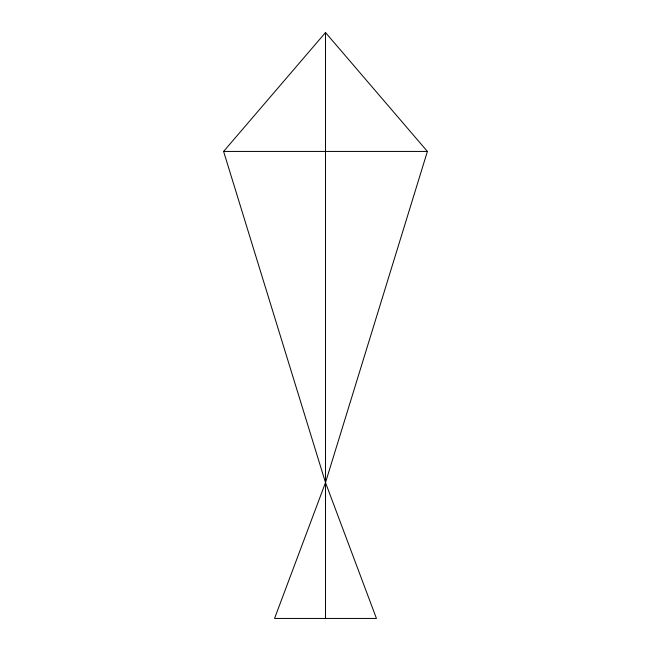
<?xml version="1.0" encoding="UTF-8"?>
<svg xmlns="http://www.w3.org/2000/svg" width="651" height="651" viewBox="0 0 651 651"><rect width="100%" height="100%" fill="white"/><g stroke="black" fill="none" stroke-linecap="round" stroke-linejoin="round"><path stroke-width="0.98" d="M427.398 151.431L325.5 482.586L274.551 618.45L376.449 618.45L325.5 482.586L223.602 151.431L325.5 32.55L427.398 151.431L223.602 151.431M325.5 32.55L325.5 618.45"/></g></svg>
